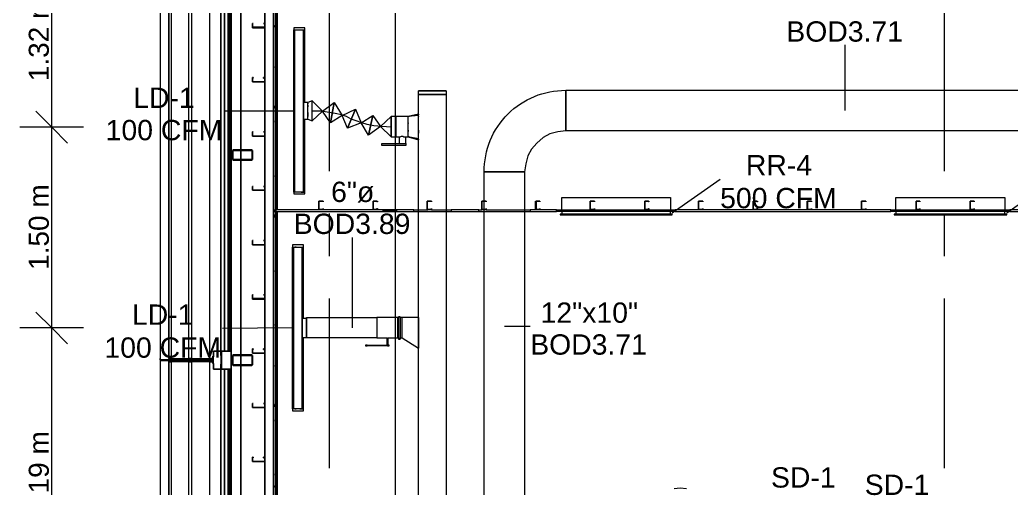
# Model space of a CAD drawing. Header units: metres. Extents: x -2 to 237, y -8 to 52.
# Drawn here: x 5.55 to 12.97, y 18.97 to 22.48 of the extents above; entities that cross this region are included whole.
import ezdxf

# ---------------------------------------------------------------- set-up
doc = ezdxf.new("R2010")
doc.units = ezdxf.units.M
doc.layers.add('HVAC - Ductos', color=5, linetype='Continuous', lineweight=0)
doc.layers.add('PDF_Text', color=7, linetype='Continuous', lineweight=0)
doc.layers.add('PDF_Geometry', color=7, linetype='Continuous', lineweight=0, true_color=0xaaaaaa)
doc.layers.add('PDF_Solid Fills', color=7, linetype='Continuous', lineweight=0, true_color=0xffffff)
doc.styles.add('PDF Helvetica', font='')
doc.styles.get('PDF Helvetica').set_extended_font_data('Helvetica')

msp = doc.modelspace()

# ---------------------------------------------------------------- hatches: boundary and pattern name
at = {"layer": 'PDF_Solid Fills', "lineweight": 0, "transparency": 33554559}
h = msp.add_hatch(color=256, dxfattribs=at)
h.paths.add_polyline_path([(7.4674, 8.7485), (7.4674, 21.0411), (7.4491, 21.0411), (7.4491, 8.7485)])
h.paths.add_polyline_path([(7.4674, 32.7197), (7.4491, 32.7197), (7.4491, 22.5622), (7.4674, 22.5622)])
h.paths.add_polyline_path([(7.4674, 22.5485), (7.4491, 22.5485), (7.4491, 21.0548), (7.4674, 21.0548)])
h.paths.add_polyline_path([(7.4674, 34.2499), (7.4674, 46.4416), (7.4491, 46.4416), (7.4491, 34.2499)])
h.paths.add_polyline_path([(7.4674, 34.2362), (7.4491, 34.2362), (7.4491, 32.738), (7.4674, 32.738)])
h = msp.add_hatch(color=256, dxfattribs=at)
h.paths.add_polyline_path([(7.1467, 21.4993), (7.2841, 21.5039), (7.1421, 21.5039), (7.1421, 21.4305)])
h.paths.add_polyline_path([(7.1512, 21.4305), (7.2828, 21.426), (7.2841, 21.426), (7.2841, 21.4305)])
h.paths.add_polyline_path([(7.2887, 21.4305), (7.2933, 21.5039), (7.2887, 21.5039)])
h = msp.add_hatch(color=256, dxfattribs=at)
h.paths.add_polyline_path([(7.2887, 19.969), (7.2933, 19.9644), (7.2933, 19.969)])
h.paths.add_polyline_path([(7.1467, 19.9598), (7.1421, 19.9598), (7.1421, 19.8957), (7.1512, 19.9003), (7.1467, 19.9003)])
h.paths.add_polyline_path([(7.1512, 19.8957), (7.2836, 19.8911), (7.2841, 19.8911), (7.2841, 19.8957)])
h.paths.add_polyline_path([(7.2841, 19.9644), (7.2841, 19.969), (7.1512, 19.969)])
h.paths.add_polyline_path([(7.1467, 19.9644), (7.1467, 19.969), (7.1421, 19.969)])
h.paths.add_polyline_path([(7.2933, 19.9598), (7.2887, 19.9598), (7.2887, 19.8957)])

# ---------------------------------------------------------------- linework, layer by layer
at = {"layer": 'HVAC - Ductos', "color": 252, "lineweight": 0, "true_color": 0x939598}
for points in [[(5.7905, 8.9639), (5.7905, 11.4426), (5.7905, 13.8021), (5.7905, 15.2041), (5.7905, 17.2109), (5.7905, 17.9806), (5.7905, 20.1706), (5.7905, 21.6733), (5.7905, 22.9975), (5.7905, 24.3169), (5.7905, 26.255), (5.7905, 28.5137), (5.7905, 30.7083), (5.7905, 32.1928), (5.7905, 33.3061), (5.7905, 35.5145), (5.7905, 37.4662), (5.7905, 37.7091), (5.7905, 39.9037), (5.7905, 41.3881), (5.7905, 43.5873), (5.7905, 46.2263)], [(5.6714, 21.7924), (5.7905, 21.6733), (5.9097, 21.5542)], [(6.0288, 21.6733), (5.7905, 21.6733), (5.5522, 21.6733)], [(5.6714, 20.2897), (5.7905, 20.1706), (5.9097, 20.0515)], [(6.0288, 20.1706), (5.7905, 20.1706), (5.5522, 20.1706)]]:
    msp.add_lwpolyline(points, dxfattribs=at)
at = {"layer": 'HVAC - Ductos', "lineweight": 0}
for points in [[(8.3608, 8.9639), (8.3608, 13.8021), (8.3608, 22.9975), (8.3608, 32.1928), (8.3608, 41.3881), (8.3608, 46.2263)], [(7.6323, 21.1877), (7.6232, 21.1877), (7.6048, 21.1877), (7.6003, 21.1877), (7.6003, 22.4018), (7.6048, 22.4018), (7.6232, 22.4018), (7.6323, 22.4018)], [(7.6048, 22.4018), (7.6048, 21.1877)], [(7.6186, 22.4018), (7.6232, 22.4018), (7.6277, 22.4018)], [(7.6552, 22.4018), (7.6598, 22.4018), (7.6644, 22.4018), (7.6828, 22.4018), (7.6782, 22.4018), (7.6782, 21.8566)], [(7.6598, 22.4018), (7.6644, 22.4018), (7.669, 22.4018)], [(7.6828, 21.8566), (7.6828, 22.4018)], [(11.7237, 21.797), (11.7237, 22.2873)], [(8.7411, 21.9436), (8.7411, 21.9162), (8.5349, 21.9162), (8.5349, 21.9436)], [(8.5349, 21.9436), (8.7411, 21.9436), (8.5349, 21.9436)], [(7.7377, 21.7192), (7.7377, 21.7238), (7.7377, 21.7421), (7.7377, 21.765), (7.7377, 21.7924), (7.7377, 21.8246), (7.7377, 21.8474), (7.7377, 21.8658), (7.7377, 21.8704), (7.7056, 21.8566), (7.6736, 21.8566)], [(7.6736, 21.852), (7.6736, 21.8474), (7.6736, 21.8383), (7.6736, 21.8246), (7.6736, 21.8108), (7.6736, 21.7924), (7.6736, 21.7788), (7.6736, 21.765), (7.6736, 21.7512), (7.6736, 21.7421), (7.6736, 21.7329), (7.7056, 21.7329), (7.7056, 21.7421)], [(7.7056, 21.7329), (7.7377, 21.7192), (7.7377, 21.7238), (7.7377, 21.7421), (7.7377, 21.765), (7.7377, 21.7924), (7.7377, 21.8246), (7.7377, 21.8474), (7.7377, 21.8658), (7.7377, 21.8704)], [(7.7056, 21.7375), (7.7056, 21.7512), (7.7056, 21.7696), (7.7056, 21.7924), (7.7056, 21.82), (7.7056, 21.8383), (7.7056, 21.852), (7.7056, 21.8566)], [(7.7056, 21.852), (7.7056, 21.8474)], [(7.7056, 21.8383), (7.7056, 21.8246)], [(7.6003, 21.7924), (7.0779, 21.7924)], [(7.6552, 21.1877), (7.6598, 21.1877), (7.6644, 21.1877), (7.6828, 21.1877), (7.6782, 21.1877), (7.6782, 21.7329)], [(7.6828, 21.1877), (7.6828, 21.7329)], [(7.7056, 21.7833), (7.7056, 21.7788), (7.7056, 21.765), (7.7056, 21.7512)], [(7.7056, 21.7329), (7.7056, 21.7329)], [(8.3288, 21.6733), (8.26, 21.6779), (8.2004, 21.6825), (8.1501, 21.6917), (8.1088, 21.7054), (8.0676, 21.7192), (8.0309, 21.7329), (7.9943, 21.7512), (7.9577, 21.765), (7.9118, 21.7742), (7.866, 21.7833), (7.8064, 21.7924), (7.7377, 21.7924)], [(8.5349, 21.5817), (8.5349, 21.5771), (8.457, 21.6), (8.457, 21.6046), (8.457, 21.6092), (8.457, 21.6184), (8.457, 21.6367), (8.457, 21.655), (8.457, 21.6733), (8.457, 21.6962), (8.457, 21.7146), (8.457, 21.7284), (8.457, 21.7421), (8.457, 21.7466), (8.457, 21.7512), (8.3654, 21.7512), (8.3654, 21.7466), (8.3654, 21.7421), (8.3654, 21.7284), (8.3654, 21.7146), (8.3654, 21.6962), (8.3654, 21.6733), (8.3654, 21.655), (8.3654, 21.6367), (8.3654, 21.6184), (8.3654, 21.6092), (8.3654, 21.6), (8.3883, 21.6), (8.3883, 21.5497), (8.3929, 21.5497), (8.3975, 21.5497), (8.4066, 21.5497), (8.4112, 21.5497), (8.4204, 21.5497), (8.4249, 21.5497), (8.4295, 21.5497), (8.4341, 21.5497)], [(8.5349, 21.7696), (8.457, 21.7512), (8.5349, 21.7696)], [(8.5349, 21.7558), (8.5349, 21.7512), (8.5349, 21.7604), (8.457, 21.7512)], [(8.5349, 21.6917), (8.5349, 21.6962), (8.5349, 21.71), (8.5349, 21.7192), (8.5349, 21.7238), (8.5349, 21.7284), (8.5349, 21.7466)], [(8.5349, 21.6321), (8.5349, 21.6413), (8.5349, 21.655), (8.5349, 21.6596), (8.5349, 21.6642), (8.5349, 21.6871)], [(8.5349, 21.6504), (8.5349, 21.6321), (8.5349, 21.6276)], [(8.3883, 21.6), (8.3929, 21.6), (8.3975, 21.6), (8.4066, 21.6046), (8.4158, 21.6046), (8.4249, 21.6), (8.4295, 21.6), (8.4341, 21.6), (8.4387, 21.6)], [(8.4387, 21.5497), (8.4387, 21.6), (8.457, 21.6), (8.457, 21.6046), (8.457, 21.6)], [(8.5349, 21.5863), (8.457, 21.6), (8.5349, 21.5771), (8.5349, 21.5817), (8.5349, 21.5863), (8.5349, 21.5909), (8.5349, 21.6)], [(8.5349, 21.6046), (8.5349, 21.6184), (8.5349, 21.623)], [(10.4317, 21.0319), (10.7891, 21.2839)], [(12.9333, 21.0319), (13.2907, 21.2839)], [(7.6277, 21.1877), (7.6232, 21.1877), (7.6186, 21.1877)], [(7.669, 21.1877), (7.6644, 21.1877), (7.6598, 21.1877)], [(10.4317, 21.0227), (10.418, 21.0227), (10.418, 21.0457), (9.607, 21.0457), (9.607, 21.1465), (10.418, 21.1465), (10.418, 21.0457), (9.607, 21.0457), (9.607, 21.0227), (9.5933, 21.0227), (9.5933, 21.0181), (10.4317, 21.0181), (10.4317, 21.0227), (9.5933, 21.0227)], [(12.9287, 21.0227), (12.9195, 21.0227), (12.9195, 21.0457), (12.104, 21.0457), (12.104, 21.1465), (12.9195, 21.1465), (12.9195, 21.0457), (12.104, 21.0457), (12.104, 21.0227), (12.0903, 21.0227), (12.0903, 21.0181), (12.9333, 21.0181), (12.9333, 21.0227), (12.0903, 21.0227)], [(9.6162, 21.0457), (9.6162, 21.0457)], [(9.6162, 21.0181), (10.4088, 21.0181)], [(10.4134, 21.0457), (10.4134, 21.0457)], [(12.1132, 21.0457), (12.1132, 21.0457)], [(12.1132, 21.0181), (12.9058, 21.0181)], [(12.9104, 21.0457), (12.9104, 21.0457)], [(8.0401, 20.1706), (8.0401, 20.8486)], [(7.6094, 19.5658), (7.614, 19.5658), (7.6186, 19.5658), (7.614, 19.5658), (7.5957, 19.5658), (7.5911, 19.5658), (7.5911, 20.7754), (7.5957, 20.7754), (7.614, 20.7754), (7.6186, 20.7754), (7.614, 20.7754), (7.6094, 20.7754)], [(7.5957, 20.7754), (7.5957, 19.5658)], [(7.6461, 20.7754), (7.6506, 20.7754), (7.6552, 20.7754), (7.6736, 20.7754), (7.669, 20.7754), (7.669, 20.2439)], [(7.6506, 20.7754), (7.6552, 20.7754), (7.6598, 20.7754)], [(7.6736, 20.2439), (7.6736, 20.7754)], [(8.3837, 20.2485), (8.3791, 20.2485), (8.2234, 20.2485), (8.2234, 20.2439), (8.2234, 20.2393), (8.2234, 20.2256), (8.2234, 20.2072), (8.2234, 20.1889), (8.2234, 20.1706), (8.2234, 20.1522), (8.2234, 20.134), (8.2234, 20.1156), (8.2234, 20.1064), (8.2234, 20.0973), (7.6965, 20.0973), (7.6644, 20.0973), (7.6644, 20.1064), (7.6644, 20.1202), (7.6644, 20.134), (7.6644, 20.1522), (7.6644, 20.1706), (7.6644, 20.1889), (7.6644, 20.2072), (7.6644, 20.2256), (7.6644, 20.2347), (7.6644, 20.2439), (7.6965, 20.2439), (7.6965, 20.2347), (7.6965, 20.2256), (7.6965, 20.2072), (7.6965, 20.1889), (7.6965, 20.1706), (7.6965, 20.1522), (7.6965, 20.134), (7.6965, 20.1202), (7.6965, 20.1064), (7.6965, 20.0973), (7.6965, 20.1064), (7.6965, 20.1156), (7.6965, 20.134), (7.6965, 20.1522), (7.6965, 20.1706), (7.6965, 20.1889), (7.6965, 20.2072), (7.6965, 20.2256), (7.6965, 20.2393), (7.6965, 20.2439), (7.6965, 20.2485), (7.6965, 20.2439)], [(7.6965, 20.2485), (8.2234, 20.2485), (8.2234, 20.2439), (8.2234, 20.2393), (8.2234, 20.2256), (8.2234, 20.2072), (8.2234, 20.1889), (8.2234, 20.1706), (8.2234, 20.1522), (8.2234, 20.134), (8.2234, 20.1156), (8.2234, 20.1064), (8.2234, 20.0973), (8.2966, 20.0973), (8.2966, 20.0423)], [(8.3012, 20.0423), (8.3058, 20.0423), (8.3058, 20.0973), (8.3791, 20.0973), (8.3791, 20.1064), (8.3791, 20.1156), (8.3791, 20.134), (8.3791, 20.1522), (8.3791, 20.1706), (8.3791, 20.1889), (8.3791, 20.2072), (8.3791, 20.2256), (8.3791, 20.2393), (8.3791, 20.2439), (8.3791, 20.2485), (8.3791, 20.2439), (8.3791, 20.2485), (8.3791, 20.2439), (8.3791, 20.2393), (8.3791, 20.2256), (8.3791, 20.2072), (8.3791, 20.1889), (8.3791, 20.1706), (8.3791, 20.1522), (8.3791, 20.134), (8.3791, 20.1156), (8.3791, 20.1064), (8.3791, 20.0973), (8.3837, 20.0973), (8.3837, 20.1064), (8.3837, 20.1156), (8.3837, 20.134), (8.3837, 20.1522), (8.3837, 20.1706), (8.3837, 20.1889), (8.3837, 20.2072), (8.3837, 20.2256), (8.3837, 20.2393), (8.3837, 20.2439), (8.3837, 20.2485), (8.3837, 20.2439), (8.3837, 20.2531), (8.3837, 20.2439), (8.3837, 20.2301), (8.3837, 20.2118), (8.3837, 20.1935), (8.3837, 20.1706), (8.3837, 20.1522), (8.3837, 20.1294), (8.3837, 20.111), (8.3837, 20.1018), (8.3837, 20.0927), (8.3837, 20.0881), (8.3975, 20.0881)], [(8.3975, 20.2531), (8.3837, 20.2531)], [(8.3975, 20.2485), (8.3975, 20.2531), (8.3975, 20.2439), (8.3975, 20.2301), (8.3975, 20.2118), (8.3975, 20.1935), (8.3975, 20.1706), (8.3975, 20.1522), (8.3975, 20.1294), (8.3975, 20.111), (8.3975, 20.1018), (8.3975, 20.0927), (8.3975, 20.0881), (8.3975, 20.0927), (8.3975, 20.0973), (8.4112, 20.0973), (8.4112, 20.1064), (8.4112, 20.1156), (8.4112, 20.134), (8.4112, 20.1522), (8.4112, 20.1706), (8.4112, 20.1889), (8.4112, 20.2072), (8.4112, 20.2256), (8.4112, 20.2393), (8.4112, 20.2439), (8.4112, 20.2485), (8.3975, 20.2485), (8.3975, 20.2439), (8.3975, 20.2393), (8.3975, 20.2301), (8.3975, 20.2256)], [(8.4112, 20.0973), (8.5349, 20.0193), (8.5349, 20.0239), (8.5349, 20.0423), (8.5349, 20.0652), (8.5349, 20.0973), (8.5349, 20.1706), (8.5349, 20.2026), (8.5349, 20.2256), (8.5349, 20.2439), (8.5349, 20.2485), (8.4112, 20.2485)], [(8.5349, 20.2485), (8.5349, 20.2439), (8.5349, 20.2256), (8.5349, 20.2026), (8.5349, 20.1706), (8.5349, 20.0973), (8.5349, 20.0652), (8.5349, 20.0423), (8.5349, 20.0239), (8.5349, 20.0193)], [(7.5911, 20.1706), (7.0688, 20.166)], [(8.3975, 20.2118), (8.3975, 20.2072), (8.3975, 20.1889), (8.3975, 20.1706), (8.3975, 20.1522), (8.3975, 20.134), (8.3975, 20.1294)], [(8.4112, 20.198), (8.4112, 20.2026)], [(9.1763, 20.1843), (9.3688, 20.1843)], [(7.6461, 19.5658), (7.6506, 19.5658), (7.6552, 19.5658), (7.6736, 19.5658), (7.669, 19.5658), (7.669, 20.0973)], [(7.6736, 19.5658), (7.6736, 20.0973)], [(8.2966, 20.0973), (8.2966, 20.0973)], [(8.2966, 20.0973), (8.2966, 20.0973)], [(8.3012, 20.0973), (8.3058, 20.0973)], [(8.3058, 20.0973), (8.3058, 20.0973)], [(8.3058, 20.0973), (8.3058, 20.0973)], [(8.3058, 20.0973), (8.3058, 20.0973)], [(8.3791, 20.0973), (8.3791, 20.0973)], [(8.3837, 20.0973), (8.3837, 20.0973)], [(8.3837, 20.0973), (8.3837, 20.0927), (8.3837, 20.0881)], [(8.3975, 20.1156), (8.3975, 20.111)], [(8.3975, 20.1064), (8.3975, 20.1018)], [(8.3975, 20.0973), (8.3975, 20.0973)], [(8.4112, 20.1385), (8.4112, 20.1431), (8.4112, 20.1476)], [(8.1363, 20.0423), (8.1363, 20.0423)], [(8.1363, 20.0423), (8.1363, 20.0377)], [(8.1363, 20.0377), (8.1363, 20.0377)], [(8.1501, 20.0423), (8.3012, 20.0423), (8.3058, 20.0423), (8.3104, 20.0423), (8.315, 20.0423), (8.3104, 20.0423), (8.3058, 20.0423)], [(8.3012, 20.0377), (8.3058, 20.0377), (8.3104, 20.0377), (8.315, 20.0377), (8.3104, 20.0377), (8.3058, 20.0377), (8.3012, 20.0377), (8.1501, 20.0377)], [(8.3058, 20.0423), (8.3058, 20.0423)], [(8.315, 20.0423), (8.315, 20.0423)], [(8.315, 20.0377), (8.315, 20.0423)], [(8.315, 20.0377), (8.315, 20.0377)], [(7.6598, 19.5658), (7.6552, 19.5658), (7.6506, 19.5658)], [(10.4454, 18.9702), (10.4912, 18.9748), (10.5371, 18.9702)]]:
    msp.add_lwpolyline(points, dxfattribs=at)
for points in [[(7.6003, 22.4156), (7.6003, 22.4018), (7.6828, 22.4018), (7.6828, 22.4156)], [(7.6094, 21.1877), (7.6094, 22.4018), (7.6736, 22.4018), (7.6736, 21.1877)], [(7.6736, 22.4018), (7.6736, 21.1877)], [(14.404, 21.6459), (9.6345, 21.6459), (9.6345, 21.9482), (14.404, 21.9482)], [(8.7411, 21.9162), (8.7411, 16.9818), (8.5349, 16.9818), (8.5349, 21.9162)], [(7.9026, 21.8566), (7.8752, 21.7054), (7.8156, 21.7924), (7.7377, 21.7192), (7.7377, 21.8704), (7.8156, 21.7924)], [(8.063, 21.8062), (8.0035, 21.6642), (7.9622, 21.7604), (7.8752, 21.7054), (7.9026, 21.8566), (7.9622, 21.7604)], [(8.1913, 21.7604), (8.1592, 21.6138), (8.1042, 21.7054), (8.0035, 21.6642), (8.063, 21.8062), (8.1042, 21.7054)], [(8.2508, 21.6779), (8.1592, 21.6138), (8.1913, 21.7604), (8.2508, 21.6779), (8.3288, 21.6), (8.3654, 21.6), (8.3654, 21.6092), (8.3654, 21.6184), (8.3654, 21.6367), (8.3654, 21.655), (8.3654, 21.6733), (8.3654, 21.6962), (8.3654, 21.7146), (8.3654, 21.7284), (8.3654, 21.7421), (8.3654, 21.7466), (8.3654, 21.7512), (8.3288, 21.7512), (8.3288, 21.6), (8.3288, 21.7512)], [(8.3288, 21.6), (8.3288, 21.6092), (8.3288, 21.6184), (8.3288, 21.6367), (8.3288, 21.655), (8.3288, 21.6733), (8.3288, 21.6962), (8.3288, 21.7146), (8.3288, 21.7284), (8.3288, 21.7421), (8.3288, 21.7466), (8.3288, 21.7512), (8.3288, 21.7466), (8.3288, 21.7421), (8.3288, 21.7284), (8.3288, 21.7146), (8.3288, 21.6962), (8.3288, 21.6733), (8.3288, 21.655), (8.3288, 21.6367), (8.3288, 21.6184), (8.3288, 21.6092)], [(8.5349, 21.765), (8.5349, 21.7696)], [(8.457, 21.7054), (8.457, 21.7008)], [(8.457, 21.6504), (8.457, 21.6459), (8.457, 21.6413), (8.457, 21.6459)], [(8.26, 21.5359), (8.26, 21.5497), (8.4387, 21.5497), (8.4387, 21.5359)], [(9.3276, 21.3389), (9.3276, 16.7115), (9.0251, 16.7115), (9.0251, 21.3389)], [(7.6003, 21.174), (7.6828, 21.174), (7.6828, 21.1877), (7.6003, 21.1877)], [(9.6162, 21.0457), (9.7353, 21.0457)], [(9.8178, 21.0457), (9.9736, 21.0457)], [(10.056, 21.0457), (10.2118, 21.0457)], [(10.2943, 21.0457), (10.4134, 21.0457)], [(12.1132, 21.0457), (12.2369, 21.0457)], [(12.3147, 21.0457), (12.4751, 21.0457)], [(12.553, 21.0457), (12.7134, 21.0457)], [(12.7913, 21.0457), (12.9104, 21.0457)], [(7.5911, 20.7937), (7.5911, 20.7754), (7.6736, 20.7754), (7.6736, 20.7937)], [(7.6003, 19.5658), (7.6003, 20.7754), (7.6644, 20.7754), (7.6644, 19.5658)], [(7.6644, 20.7754), (7.6644, 19.5658)], [(8.1501, 20.0423), (8.1455, 20.0423), (8.1409, 20.0423), (8.1363, 20.0423), (8.1409, 20.0423), (8.1455, 20.0423)], [(8.1501, 20.0377), (8.1455, 20.0377), (8.1409, 20.0377), (8.1363, 20.0377), (8.1409, 20.0377), (8.1455, 20.0377)], [(7.5911, 19.552), (7.6736, 19.552), (7.6736, 19.5658), (7.5911, 19.5658)]]:
    msp.add_lwpolyline(points, close=True, dxfattribs=at)
msp.add_lwpolyline([(9.6345, 21.9482), (9.6345, 21.6459), (9.5749, 21.6367), (9.5154, 21.623), (9.465, 21.5955), (9.4192, 21.5542), (9.378, 21.5084), (9.3504, 21.458), (9.3367, 21.3984), (9.3276, 21.3389), (9.0251, 21.3389, -0.41751)], format="xyb", close=True, dxfattribs=at)
at = {"layer": 'PDF_Geometry', "lineweight": 0}
for points in [[(11.0823, 46.5196), (10.6791, 46.5196), (10.2714, 46.5196), (9.8682, 46.5196), (9.4604, 46.5196), (9.0572, 46.5196), (8.6495, 46.5196), (8.2417, 46.5196), (7.3849, 46.5196), (7.3849, 46.4554), (7.3849, 46.4416), (7.3849, 8.7485), (7.3849, 8.7302), (7.3849, 8.6661), (8.2417, 8.6661), (8.6495, 8.6661), (9.0527, 8.6661)], [(12.3743, 8.7302), (7.4491, 8.7302), (7.4491, 8.744), (7.4491, 8.7485), (7.4491, 21.0411), (7.4491, 21.0548), (7.4491, 22.5485), (7.4491, 22.5622), (7.4491, 32.7197), (7.4491, 32.738), (7.4491, 34.2362), (7.4491, 34.2499), (7.4491, 46.4416), (7.4491, 46.4554), (12.466, 46.4554), (12.466, 46.5196), (12.301, 46.5196), (11.8978, 46.5196), (11.49, 46.5196), (11.0869, 46.5196)], [(7.4674, 8.7485), (7.4674, 46.4416), (7.4674, 8.7485)], [(7.4674, 8.7485), (7.4674, 21.0411), (8.4983, 21.0411), (8.4983, 21.0548), (7.4674, 21.0548), (7.4674, 22.5485), (14.5185, 22.5485), (14.5185, 22.5622), (7.4674, 22.5622), (7.4674, 32.7197), (9.0618, 32.7197), (9.0618, 32.738), (7.4674, 32.738), (7.4674, 34.2362), (7.7927, 34.2362)], [(6.606, 22.9975), (6.6014, 22.9975), (6.6014, 19.9277), (6.606, 19.9277), (6.6106, 19.9277), (6.6198, 19.9277), (6.6335, 19.9277), (6.6473, 19.9277), (6.6656, 19.9277), (6.6656, 19.9323), (6.6473, 19.9323), (6.6335, 19.9323), (6.6198, 19.9323), (6.6106, 19.9323), (6.606, 19.9323), (6.6014, 19.9323), (6.6014, 19.9415), (6.606, 19.9415)], [(6.6656, 22.9975), (6.6656, 22.9929), (6.6656, 22.9975), (6.6656, 22.9929), (6.6656, 22.9975), (6.6656, 19.9277), (6.9955, 19.9277), (6.9955, 19.9323), (6.9955, 19.9277), (6.9955, 19.9323), (6.9955, 19.9277)], [(6.6656, 22.9837), (6.6656, 19.9415), (6.9955, 19.9415), (6.9955, 19.9553), (6.9955, 19.9507), (6.9955, 19.9553), (6.9955, 19.9415), (6.9955, 19.9553), (6.9955, 19.9507), (6.9955, 19.9553), (6.9955, 19.9507), (6.9955, 19.9553), (6.9955, 19.9415), (6.968, 19.9415), (6.9955, 19.9415)], [(6.684, 22.9837), (6.6656, 22.9837), (6.6656, 19.9415), (6.6656, 22.9837), (6.684, 22.9837), (6.684, 19.9415), (6.6656, 19.9415), (6.6656, 22.9837), (6.6656, 19.9415), (6.684, 19.9415)], [(6.9725, 19.9415), (6.9725, 22.9837)], [(12.3743, 8.744), (7.4674, 8.744), (7.4674, 8.7485), (7.4674, 21.0411), (7.4674, 13.8983), (7.4674, 21.0411), (7.4674, 13.8983), (7.4674, 21.0411), (7.4491, 21.0411), (7.4491, 21.0548), (7.4674, 21.0548), (7.4674, 22.5485), (7.4674, 21.0548), (7.4674, 22.5485), (7.4674, 21.0548), (7.4674, 22.5485), (7.4674, 21.0548), (7.4674, 22.5485), (7.4674, 21.0548), (7.4674, 22.5485), (7.4674, 21.0548), (7.4674, 22.5485), (7.4491, 22.5485), (7.4491, 22.5622)], [(7.866, 22.6126), (7.866, 21.3435)], [(12.466, 22.6126), (12.466, 21.3435)], [(7.2933, 22.4202), (7.2933, 22.4202)], [(7.2979, 22.4477), (7.2979, 22.4477)], [(7.3757, 22.4477), (7.3757, 22.4477)], [(7.3849, 22.4202), (7.3849, 22.4202)], [(7.2933, 22.0124), (7.2933, 22.0124)], [(7.2933, 22.0124), (7.2933, 22.0124)], [(7.3849, 22.0124), (7.3849, 22.0124)], [(7.3849, 22.0124), (7.3849, 22.0124)], [(7.2979, 21.6367), (7.2979, 21.6367)], [(7.3757, 21.6367), (7.3757, 21.6367)], [(7.055, 21.5039), (7.055, 21.4259)], [(7.2062, 21.5039), (7.2841, 21.5039), (7.2887, 21.4993)], [(7.2062, 21.4305), (7.2841, 21.4305), (7.2887, 21.4305), (7.2887, 21.4351), (7.2887, 21.4947), (7.2887, 21.4993), (7.2841, 21.4993), (7.2062, 21.4993)], [(7.2933, 21.4993), (7.2933, 21.4947), (7.2933, 21.4351), (7.2933, 21.4305)], [(7.2887, 21.4259), (7.2841, 21.4259), (7.2062, 21.4259)], [(7.2979, 21.229), (7.2979, 21.229)], [(7.3757, 21.229), (7.3757, 21.229)], [(7.2933, 21.2014), (7.2933, 21.2014)], [(7.2933, 21.2014), (7.2933, 21.2014)], [(7.3849, 21.2014), (7.3849, 21.2014)], [(7.3849, 21.2014), (7.3849, 21.2014)], [(7.8202, 21.1144), (7.8202, 21.1144)], [(7.8202, 21.064), (7.8202, 21.064)], [(8.1959, 21.1189), (8.1959, 21.1189)], [(8.1959, 21.1189), (8.1959, 21.1189)], [(8.1959, 21.0594), (8.1959, 21.0594)], [(8.6311, 21.1144), (8.6311, 21.1144)], [(8.6311, 21.064), (8.6311, 21.064)], [(9.0068, 21.1189), (9.0068, 21.1189)], [(9.0068, 21.1189), (9.0068, 21.1189)], [(9.0068, 21.0594), (9.0068, 21.0594)], [(9.0389, 21.1144), (9.0389, 21.1144)], [(9.0389, 21.064), (9.0389, 21.064)], [(9.4146, 21.1189), (9.4146, 21.1189)], [(9.4146, 21.0594), (9.4146, 21.0594)], [(9.4421, 21.1144), (9.4421, 21.1144)], [(9.4421, 21.064), (9.4421, 21.064)], [(9.8178, 21.1189), (9.8178, 21.1189)], [(9.8178, 21.1189), (9.8178, 21.1189)], [(9.8178, 21.0594), (9.8178, 21.0594)], [(9.8498, 21.1144), (9.8498, 21.1144)], [(9.8498, 21.064), (9.8498, 21.064)], [(10.2255, 21.1189), (10.2255, 21.1189)], [(10.2255, 21.1189), (10.2255, 21.1189)], [(10.2255, 21.0594), (10.2255, 21.0594)], [(10.6608, 21.1144), (10.6608, 21.1144)], [(10.6608, 21.064), (10.6608, 21.064)], [(11.0364, 21.1189), (11.0364, 21.1189)], [(11.0364, 21.1189), (11.0364, 21.1189)], [(11.0364, 21.0594), (11.0364, 21.0594)], [(11.4442, 21.1189), (11.4442, 21.1189)], [(11.4442, 21.0594), (11.4442, 21.0594)], [(11.4718, 21.1144), (11.4718, 21.1144)], [(11.4718, 21.064), (11.4718, 21.064)], [(11.8474, 21.1189), (11.8474, 21.1189)], [(11.8474, 21.1189), (11.8474, 21.1189)], [(11.8474, 21.0594), (11.8474, 21.0594)], [(11.8795, 21.1144), (11.8795, 21.1144)], [(11.8795, 21.064), (11.8795, 21.064)], [(12.2552, 21.1189), (12.2552, 21.1189)], [(12.2552, 21.1189), (12.2552, 21.1189)], [(12.2552, 21.0594), (12.2552, 21.0594)], [(12.2827, 21.1144), (12.2827, 21.1144)], [(12.2827, 21.064), (12.2827, 21.064)], [(12.6904, 21.1144), (12.6904, 21.1144)], [(12.6904, 21.064), (12.6904, 21.064)], [(7.4491, 21.0411), (7.4674, 21.0411), (8.4983, 21.0411), (8.7778, 21.0411)], [(7.4674, 21.0411), (7.4674, 21.0411)], [(7.4674, 21.0411), (7.4674, 14.3015)], [(7.4674, 14.3015), (7.4674, 21.0411)], [(7.4674, 21.0411), (7.4674, 13.8983)], [(7.4674, 13.8983), (7.4674, 21.0411)], [(7.4674, 21.0411), (7.4674, 13.8983)], [(7.4674, 13.8983), (7.4674, 21.0411)], [(7.866, 21.0273), (7.866, 20.7066)], [(8.4983, 21.0411), (8.4983, 21.0548), (8.6036, 21.0548)], [(8.6311, 21.0548), (8.7778, 21.0548), (8.7778, 21.0411), (8.9839, 21.0411), (9.3688, 21.0411), (9.5658, 21.0411), (9.5658, 21.0548), (10.4546, 21.0548), (10.4546, 21.0411), (12.0674, 21.0411), (12.0674, 21.0548), (12.9561, 21.0548), (12.9561, 21.0411), (15.0637, 21.0411), (15.0637, 21.0548), (15.9526, 21.0548), (15.9526, 21.0411), (18.0647, 21.0411)], [(8.9839, 21.0411), (8.9839, 21.0548), (9.0068, 21.0548)], [(9.0389, 21.0548), (9.3688, 21.0548), (9.3688, 21.0411)], [(10.4546, 21.0411), (9.5658, 21.0411)], [(12.9561, 21.0411), (12.0674, 21.0411)], [(12.466, 21.0273), (12.466, 20.7066)], [(7.2933, 20.7937), (7.2933, 20.7937)], [(7.2933, 20.7937), (7.2933, 20.7937)], [(7.2979, 20.8258), (7.2979, 20.8258)], [(7.3757, 20.8258), (7.3757, 20.8258)], [(7.3849, 20.7937), (7.3849, 20.7937)], [(7.3849, 20.7937), (7.3849, 20.7937)], [(7.2933, 20.3905), (7.2933, 20.3905)], [(7.2979, 20.418), (7.2979, 20.418)], [(7.3757, 20.418), (7.3757, 20.418)], [(7.3849, 20.3905), (7.3849, 20.3905)], [(7.866, 20.3905), (7.866, 19.1214)], [(12.466, 20.3905), (12.466, 19.1214)], [(6.9955, 19.9598), (6.9955, 19.9598)], [(6.9955, 19.9598), (6.9955, 19.9598)], [(7.0001, 19.9598), (6.9955, 19.9598)], [(7.0001, 19.9598), (6.9955, 19.9598)], [(6.9955, 19.9598), (6.9955, 19.9598)], [(6.9955, 19.9598), (6.9955, 19.9598)], [(7.0001, 19.9598), (6.9955, 19.9598)], [(7.0001, 19.9598), (6.9955, 19.9598)], [(6.9955, 19.9598), (6.9955, 19.9598)], [(6.9955, 19.9598), (6.9955, 19.9598)], [(7.0001, 19.9598), (6.9955, 19.9598)], [(7.0001, 19.9598), (6.9955, 19.9598)], [(6.9955, 19.9598), (6.9955, 19.9598)], [(6.9955, 19.9598), (6.9955, 19.9598)], [(7.0001, 19.9598), (6.9955, 19.9598)], [(7.0001, 19.9598), (6.9955, 19.9598)], [(6.9955, 19.9598), (6.9955, 19.9598)], [(6.9955, 19.9598), (6.9955, 19.9598)], [(7.0001, 19.9598), (7.0001, 19.9644)], [(7.0001, 19.9598), (7.0001, 19.9644)], [(7.0001, 19.9598), (7.0001, 19.9644)], [(7.0001, 19.9598), (7.0001, 19.9644)], [(7.055, 19.9965), (7.055, 19.9965)], [(7.055, 19.9965), (7.055, 19.9965)], [(7.055, 19.9965), (7.055, 19.9965)], [(7.055, 19.9965), (7.055, 19.9965)], [(7.055, 19.9965), (7.055, 19.9965)], [(7.055, 19.9965), (7.055, 19.9965)], [(7.055, 19.9965), (7.055, 19.9965)], [(7.055, 19.9965), (7.055, 19.9965)], [(7.055, 19.9965), (7.055, 19.9965)], [(7.055, 19.9965), (7.055, 19.9965)], [(7.055, 19.9598), (7.0596, 19.9598)], [(7.055, 19.9598), (7.0596, 19.9598)], [(7.0596, 19.9598), (7.055, 19.9598)], [(7.0596, 19.9598), (7.055, 19.9598)], [(7.0596, 19.9965), (7.0596, 19.9965)], [(7.0596, 19.9965), (7.0596, 19.9965)], [(7.0596, 19.9965), (7.0596, 19.9965)], [(7.0596, 19.9965), (7.0596, 19.9965)], [(7.2062, 19.969), (7.2841, 19.969), (7.2887, 19.969)], [(7.2062, 19.8957), (7.2841, 19.8957), (7.2887, 19.9003), (7.2887, 19.9598), (7.2887, 19.9644), (7.2841, 19.9644), (7.2062, 19.9644)], [(7.2933, 19.9827), (7.2933, 19.9827)], [(7.2933, 19.9827), (7.2933, 19.9827)], [(7.2933, 19.9644), (7.2933, 19.9598), (7.2933, 19.9003), (7.2933, 19.8957)], [(7.3849, 19.9827), (7.3849, 19.9827)], [(7.3849, 19.9827), (7.3849, 19.9827)], [(6.606, 19.9323), (6.6014, 19.9323), (6.6014, 16.8626), (6.606, 16.8626), (6.6106, 16.8626), (6.6198, 16.8626), (6.6335, 16.8626), (6.6473, 16.8626), (6.6656, 16.8626), (6.6656, 19.9323), (6.6656, 19.9277), (6.6656, 19.9323), (6.6656, 19.9277), (6.6656, 19.9323)], [(6.606, 19.9277), (6.6014, 19.9277), (6.6014, 19.9186), (6.606, 19.9186)], [(6.9955, 19.9323), (6.6656, 19.9323), (6.6656, 19.9277)], [(6.6656, 19.9277), (6.6656, 19.9323), (6.6656, 19.9277)], [(6.6656, 19.9277), (6.6656, 19.9323), (6.6656, 19.9277)], [(6.9955, 19.9186), (6.968, 19.9186), (6.9955, 19.9186), (6.9955, 19.9049), (7.0001, 19.9049), (6.9955, 19.9049), (6.9955, 19.9186), (6.6656, 19.9186), (6.6656, 16.8764)], [(6.684, 19.9186), (6.6656, 19.9186), (6.6656, 16.8764), (6.6656, 19.9186), (6.684, 19.9186), (6.684, 16.8764), (6.6656, 16.8764), (6.6656, 19.9186), (6.6656, 16.8764), (6.684, 16.8764)], [(6.6976, 19.9323), (6.7252, 19.9323)], [(6.8168, 19.9415), (6.8351, 19.9415)], [(6.8351, 19.9186), (6.8168, 19.9186)], [(6.9359, 19.9323), (6.9405, 19.9323)], [(6.9725, 16.8764), (6.9725, 19.9186)], [(6.9955, 19.9186), (6.9955, 19.9186)], [(6.9955, 19.9186), (6.9955, 19.9186)], [(6.9955, 19.9186), (6.9955, 19.9186)], [(6.9955, 19.9186), (6.9955, 19.9186)], [(6.9955, 19.9186), (6.9955, 19.9186)], [(6.9955, 19.9186), (6.9955, 19.9186)], [(6.9955, 19.9049), (7.0001, 19.9049)], [(6.9955, 19.9049), (7.0001, 19.9049)], [(7.0001, 19.9049), (7.0001, 19.8636)], [(7.0001, 19.9049), (7.0001, 19.8636)], [(7.055, 19.9049), (7.0596, 19.9049)], [(7.055, 19.9049), (7.0596, 19.9049)], [(7.055, 19.9049), (7.0596, 19.9049)], [(7.055, 19.9049), (7.0596, 19.9049)], [(7.055, 19.9003), (7.055, 19.8636)], [(7.055, 19.9003), (7.055, 19.8636)], [(7.2887, 19.8957), (7.2841, 19.8911), (7.2062, 19.8911)], [(7.0505, 19.8636), (7.0001, 19.8636)], [(7.0505, 19.8636), (7.0001, 19.8636)], [(7.055, 19.8636), (7.055, 19.8636)], [(7.055, 19.8636), (7.055, 19.8636)], [(7.055, 19.8636), (7.055, 19.8636)], [(7.055, 19.8636), (7.055, 19.8636)], [(7.055, 19.8636), (7.055, 19.8636)], [(7.055, 19.8636), (7.055, 19.8636)], [(7.055, 19.8636), (7.055, 19.8636)], [(7.055, 19.8636), (7.055, 19.8636)], [(7.055, 19.8636), (7.055, 19.8636)], [(7.055, 19.8636), (7.055, 19.8636)], [(7.0596, 19.8636), (7.0596, 19.8636)], [(7.0596, 19.8636), (7.0596, 19.8636)], [(7.0596, 19.8636), (7.0596, 19.8636)], [(7.0596, 19.8636), (7.0596, 19.8636)], [(7.2979, 19.607), (7.2979, 19.607)], [(7.3757, 19.607), (7.3757, 19.607)], [(7.2933, 19.1718), (7.2933, 19.1718)], [(7.2933, 19.1718), (7.2933, 19.1718)], [(7.3849, 19.1718), (7.3849, 19.1718)], [(7.3849, 19.1718), (7.3849, 19.1718)]]:
    msp.add_lwpolyline(points, dxfattribs=at)
for points in [[(7.3849, 46.4554), (7.3849, 8.7302), (7.4491, 8.7302), (7.4491, 46.4554)], [(7.4674, 8.744), (7.4674, 46.4416), (7.4491, 46.4416), (7.4491, 8.744)], [(6.8351, 19.9415), (6.8168, 19.9415), (6.8168, 22.9837), (6.8351, 22.9837)], [(7.055, 22.9287), (7.055, 21.4626)], [(7.0825, 22.9287), (7.0825, 21.4626)], [(7.11, 22.9287), (7.11, 21.4626)], [(7.1238, 22.9287), (7.1238, 21.4626)], [(7.133, 22.9287), (7.133, 21.4626)], [(7.2062, 21.5039), (7.2062, 22.9196)], [(7.3849, 14.3015), (7.3849, 22.8966)], [(7.4765, 22.5485), (7.4765, 21.0548)], [(7.4765, 22.5485), (7.4765, 21.0548)], [(7.2933, 22.4477), (7.2933, 22.4202), (7.2933, 22.4156), (7.3849, 22.4156), (7.3849, 22.4202), (7.3849, 22.4477), (7.3757, 22.4477), (7.3849, 22.4477), (7.3849, 22.4202), (7.2933, 22.4202), (7.2933, 22.4477), (7.2979, 22.4477)], [(7.2933, 22.4202), (7.3849, 22.4202), (7.3849, 22.4477), (7.3757, 22.4477), (7.3849, 22.4477), (7.3849, 22.4202), (7.3849, 22.4156), (7.2933, 22.4156), (7.2933, 22.4202), (7.2933, 22.4477)], [(7.2979, 22.4477), (7.2933, 22.4477)], [(7.2933, 22.0445), (7.2933, 22.0124), (7.3849, 22.0124), (7.3849, 22.0445), (7.3757, 22.0445), (7.3757, 22.0399), (7.3849, 22.0399), (7.3849, 22.0124), (7.2933, 22.0124), (7.2933, 22.0399), (7.2979, 22.0399), (7.2979, 22.0445)], [(7.2979, 22.0445), (7.2979, 22.0399), (7.2933, 22.0399), (7.2933, 22.0124), (7.3849, 22.0124), (7.3849, 22.0399), (7.3757, 22.0399), (7.3757, 22.0445), (7.3849, 22.0445), (7.3849, 22.0124), (7.2933, 22.0124), (7.2933, 22.0445)], [(7.2933, 21.6367), (7.2933, 21.6092), (7.2933, 21.6046), (7.3849, 21.6046), (7.3849, 21.6092), (7.3849, 21.6367), (7.3757, 21.6367), (7.3849, 21.6367), (7.3849, 21.6092), (7.3849, 21.6046), (7.2933, 21.6046), (7.2933, 21.6092), (7.2933, 21.6367), (7.2979, 21.6367)], [(7.2933, 21.6092), (7.2933, 21.6046), (7.3849, 21.6046), (7.3849, 21.6092), (7.3849, 21.6367), (7.3757, 21.6367), (7.3849, 21.6367), (7.3849, 21.6092), (7.3849, 21.6046), (7.2933, 21.6046), (7.2933, 21.6092), (7.2933, 21.6367)], [(7.2979, 21.6367), (7.2933, 21.6367)], [(7.2841, 21.4259), (7.2933, 21.4305), (7.2933, 21.4351), (7.2933, 21.4947), (7.2933, 21.4993), (7.2841, 21.5039), (7.1512, 21.5039), (7.1421, 21.4993), (7.1421, 21.4947), (7.1421, 21.4351), (7.1421, 21.4305), (7.1512, 21.4259)], [(7.055, 21.4626), (7.055, 19.9965)], [(7.0825, 21.4626), (7.0825, 19.9965)], [(7.11, 21.4626), (7.11, 19.9965)], [(7.1238, 21.4626), (7.1238, 19.9965)], [(7.133, 21.4626), (7.133, 19.9965)], [(7.2887, 21.4947), (7.2887, 21.4351), (7.2887, 21.4305), (7.2841, 21.4305), (7.1512, 21.4305), (7.1467, 21.4305), (7.1467, 21.4351), (7.1467, 21.4947), (7.1512, 21.4993), (7.2841, 21.4993)], [(7.2062, 21.4626), (7.2062, 21.4993)], [(7.2062, 21.4305), (7.2062, 21.4626)], [(7.2062, 19.969), (7.2062, 21.4259)], [(7.2933, 21.229), (7.2933, 21.2014), (7.3849, 21.2014), (7.3849, 21.229), (7.3757, 21.229), (7.3849, 21.229), (7.3849, 21.2014), (7.2933, 21.2014), (7.2933, 21.229), (7.2979, 21.229)], [(7.2933, 21.2014), (7.3849, 21.2014), (7.3849, 21.229), (7.3757, 21.229), (7.3849, 21.229), (7.3849, 21.2014), (7.2933, 21.2014), (7.2933, 21.229)], [(7.2979, 21.229), (7.2933, 21.229)], [(7.7927, 21.0548), (7.7881, 21.0594), (7.7881, 21.1189), (7.7927, 21.1189), (7.8202, 21.1189), (7.8202, 21.1144), (7.8202, 21.1189), (7.7927, 21.1189), (7.7881, 21.1189), (7.7881, 21.0594), (7.7927, 21.0594), (7.8202, 21.0594), (7.8202, 21.064), (7.8202, 21.0548)], [(8.1959, 21.0548), (8.1959, 21.0594), (8.1959, 21.1189), (8.228, 21.1189), (8.228, 21.1144), (8.2234, 21.1144), (8.2234, 21.1189), (8.1959, 21.1189), (8.1959, 21.0594), (8.2234, 21.0594), (8.2234, 21.064), (8.228, 21.064), (8.228, 21.0548)], [(8.6036, 21.0548), (8.5991, 21.0594), (8.5991, 21.1189), (8.6036, 21.1189), (8.6311, 21.1189), (8.6311, 21.1144), (8.6311, 21.1189), (8.6036, 21.1189), (8.5991, 21.1189), (8.5991, 21.0594), (8.6036, 21.0594), (8.6311, 21.0594), (8.6311, 21.064), (8.6311, 21.0548)], [(9.0068, 21.0548), (9.0068, 21.0594), (9.0068, 21.1189), (9.0389, 21.1189), (9.0389, 21.1144), (9.0389, 21.1189), (9.0068, 21.1189), (9.0068, 21.0594), (9.0389, 21.0594), (9.0389, 21.064), (9.0389, 21.0548)], [(9.4146, 21.0548), (9.4146, 21.0594), (9.41, 21.0594), (9.41, 21.1189), (9.4146, 21.1189), (9.4421, 21.1189), (9.4421, 21.1144), (9.4421, 21.1189), (9.4146, 21.1189), (9.4146, 21.0594), (9.4421, 21.0594), (9.4421, 21.064), (9.4421, 21.0548)], [(9.8178, 21.0548), (9.8178, 21.0594), (9.8178, 21.1189), (9.8498, 21.1189), (9.8498, 21.1144), (9.8498, 21.1189), (9.8178, 21.1189), (9.8178, 21.0594), (9.8498, 21.0594), (9.8498, 21.064), (9.8498, 21.0548)], [(10.2255, 21.0548), (10.2255, 21.0594), (10.2255, 21.1189), (10.2576, 21.1189), (10.2576, 21.1144), (10.253, 21.1144), (10.253, 21.1189), (10.2255, 21.1189), (10.2255, 21.0594), (10.253, 21.0594), (10.253, 21.064), (10.2576, 21.064), (10.2576, 21.0548)], [(10.6333, 21.0548), (10.6287, 21.0594), (10.6287, 21.1189), (10.6333, 21.1189), (10.6608, 21.1189), (10.6608, 21.1144), (10.6608, 21.1189), (10.6333, 21.1189), (10.6287, 21.1189), (10.6287, 21.0594), (10.6333, 21.0594), (10.6608, 21.0594), (10.6608, 21.064), (10.6608, 21.0548)], [(11.0364, 21.0548), (11.0364, 21.0594), (11.0364, 21.1189), (11.0686, 21.1189), (11.0686, 21.1144), (11.064, 21.1144), (11.064, 21.1189), (11.0364, 21.1189), (11.0364, 21.0594), (11.064, 21.0594), (11.064, 21.064), (11.0686, 21.064), (11.0686, 21.0548)], [(11.4442, 21.0548), (11.4397, 21.0594), (11.4397, 21.1189), (11.4442, 21.1189), (11.4718, 21.1189), (11.4718, 21.1144), (11.4718, 21.1189), (11.4442, 21.1189), (11.4442, 21.0594), (11.4718, 21.0594), (11.4718, 21.064), (11.4718, 21.0548)], [(11.8474, 21.0548), (11.8474, 21.0594), (11.8474, 21.1189), (11.8795, 21.1189), (11.8795, 21.1144), (11.8795, 21.1189), (11.8474, 21.1189), (11.8474, 21.0594), (11.8795, 21.0594), (11.8795, 21.064), (11.8795, 21.0548)], [(12.2552, 21.0548), (12.2552, 21.0594), (12.2552, 21.1189), (12.2827, 21.1189), (12.2827, 21.1144), (12.2827, 21.1189), (12.2552, 21.1189), (12.2552, 21.0594), (12.2827, 21.0594), (12.2827, 21.064), (12.2827, 21.0548)], [(12.663, 21.0548), (12.6584, 21.0594), (12.6584, 21.1189), (12.663, 21.1189), (12.6904, 21.1189), (12.6904, 21.1144), (12.6904, 21.1189), (12.663, 21.1189), (12.6584, 21.1189), (12.6584, 21.0594), (12.663, 21.0594), (12.6904, 21.0594), (12.6904, 21.064), (12.6904, 21.0548)], [(7.4765, 21.0411), (7.4765, 13.8983)], [(7.4765, 21.0411), (7.4765, 13.8983)], [(8.2646, 21.0548), (8.2738, 21.0548), (8.2784, 21.0548), (8.2921, 21.0548), (8.3058, 21.0548), (8.3196, 21.0548), (8.3333, 21.0548), (8.3471, 21.0548), (8.3608, 21.0548), (8.37, 21.0548), (8.3746, 21.0548), (8.37, 21.0548), (8.3608, 21.0548), (8.3471, 21.0548), (8.3333, 21.0548), (8.3196, 21.0548), (8.3058, 21.0548), (8.2921, 21.0548), (8.2784, 21.0548), (8.2738, 21.0548)], [(8.2646, 21.0411), (8.2738, 21.0411), (8.2784, 21.0411), (8.2921, 21.0411), (8.3058, 21.0411), (8.3196, 21.0411), (8.3333, 21.0411), (8.3471, 21.0411), (8.3608, 21.0411), (8.37, 21.0411), (8.3746, 21.0411), (8.37, 21.0411), (8.3608, 21.0411), (8.3471, 21.0411), (8.3333, 21.0411), (8.3196, 21.0411), (8.3058, 21.0411), (8.2921, 21.0411), (8.2784, 21.0411), (8.2738, 21.0411)], [(8.9839, 21.0548), (8.7778, 21.0548), (8.7778, 21.0411), (8.9839, 21.0411)], [(9.5658, 21.0548), (9.3688, 21.0548), (9.3688, 21.0411), (9.5658, 21.0411)], [(12.0674, 21.0548), (10.4546, 21.0548), (10.4546, 21.0411), (12.0674, 21.0411)], [(15.0637, 21.0548), (12.9561, 21.0548), (12.9561, 21.0411), (15.0637, 21.0411)], [(7.2933, 20.8258), (7.2933, 20.7937), (7.3849, 20.7937), (7.3849, 20.8258), (7.3757, 20.8258), (7.3849, 20.8258), (7.3849, 20.7937), (7.2933, 20.7937), (7.2933, 20.8258), (7.2979, 20.8258)], [(7.2933, 20.7937), (7.3849, 20.7937), (7.3849, 20.8258), (7.3757, 20.8258), (7.3849, 20.8258), (7.3849, 20.7937), (7.2933, 20.7937), (7.2933, 20.8258)], [(7.2979, 20.8258), (7.2933, 20.8258)], [(7.2933, 20.418), (7.2933, 20.3905), (7.2933, 20.3859), (7.3849, 20.3859), (7.3849, 20.3905), (7.3849, 20.418), (7.3757, 20.418), (7.3849, 20.418), (7.3849, 20.3905), (7.2933, 20.3905), (7.2933, 20.418), (7.2979, 20.418)], [(7.2933, 20.3905), (7.3849, 20.3905), (7.3849, 20.418), (7.3757, 20.418), (7.3849, 20.418), (7.3849, 20.3905), (7.3849, 20.3859), (7.2933, 20.3859), (7.2933, 20.3905), (7.2933, 20.418)], [(7.2979, 20.418), (7.2933, 20.418)], [(7.0001, 19.9644), (7.0001, 19.9598), (6.9955, 19.9598), (7.0001, 19.9598)], [(6.9955, 19.914), (6.9955, 19.9049), (6.9955, 19.9553), (6.9955, 19.9598), (6.9955, 19.9553), (6.9955, 19.9049)], [(6.9955, 19.9598), (7.0001, 19.9598)], [(7.055, 19.8636), (7.0596, 19.8636), (7.133, 19.8636), (7.133, 19.9965), (7.0596, 19.9965), (7.055, 19.9965), (7.055, 19.8636), (7.0505, 19.8636), (7.0001, 19.8636), (7.0001, 19.9965), (7.0505, 19.9965), (7.055, 19.9965)], [(7.055, 19.8636), (7.0505, 19.8636), (7.0001, 19.8636), (7.0001, 19.9965), (7.0001, 19.9553), (7.0001, 19.9965), (7.0505, 19.9965), (7.0001, 19.9965), (7.0505, 19.9965), (7.0001, 19.9965), (7.0001, 19.9553), (7.0001, 19.9965), (7.0505, 19.9965), (7.055, 19.9965), (7.0596, 19.9965), (7.133, 19.9965), (7.133, 19.8636), (7.0596, 19.8636)], [(7.055, 19.9644), (7.055, 19.9965)], [(7.055, 19.9644), (7.055, 19.9965)], [(7.0596, 19.9598), (7.055, 19.9598)], [(7.055, 19.9598), (7.0596, 19.9598)], [(7.0596, 19.9965), (7.0596, 19.8636)], [(7.0596, 19.8636), (7.133, 19.8636), (7.133, 19.9965), (7.133, 19.8636), (7.0596, 19.8636), (7.0596, 19.9003)], [(7.133, 19.9965), (7.0596, 19.9965), (7.0596, 19.9644), (7.0596, 19.9965)], [(7.133, 19.9003), (7.133, 19.8957), (7.133, 19.9003), (7.133, 19.9049), (7.133, 19.9598), (7.133, 19.9644), (7.133, 19.9598), (7.133, 19.9049), (7.133, 19.9003), (7.133, 19.8957)], [(7.133, 19.9003), (7.133, 19.9049), (7.133, 19.9598), (7.133, 19.9644), (7.133, 19.9598), (7.133, 19.9049)], [(7.2841, 19.8911), (7.2933, 19.8957), (7.2933, 19.9003), (7.2933, 19.9598), (7.2933, 19.9644), (7.2841, 19.969), (7.1512, 19.969), (7.1421, 19.9644), (7.1421, 19.9598), (7.1421, 19.9003), (7.1421, 19.8957), (7.1512, 19.8911)], [(7.2887, 19.9598), (7.2887, 19.9003), (7.2841, 19.8957), (7.1512, 19.8957), (7.1467, 19.9003), (7.1467, 19.9598), (7.1467, 19.9644), (7.1512, 19.9644), (7.2841, 19.9644), (7.2887, 19.9644)], [(7.2062, 19.8957), (7.2062, 19.9323), (7.2062, 19.9644), (7.2062, 19.9323)], [(7.2933, 20.0148), (7.2933, 19.9827), (7.3849, 19.9827), (7.3849, 20.0148), (7.3757, 20.0148), (7.3757, 20.0102), (7.3849, 20.0102), (7.3849, 19.9827), (7.2933, 19.9827), (7.2933, 20.0102), (7.2979, 20.0102), (7.2979, 20.0148)], [(7.2979, 20.0148), (7.2979, 20.0102), (7.2933, 20.0102), (7.2933, 19.9827), (7.3849, 19.9827), (7.3849, 20.0102), (7.3757, 20.0102), (7.3757, 20.0148), (7.3849, 20.0148), (7.3849, 19.9827), (7.2933, 19.9827), (7.2933, 20.0148)], [(6.684, 19.9277), (6.684, 19.9323)], [(6.8168, 19.9323), (6.8168, 19.9277)], [(6.8351, 16.8764), (6.8168, 16.8764), (6.8168, 19.9186), (6.8351, 19.9186)], [(6.8351, 19.9277), (6.8351, 19.9323)], [(6.9725, 19.9323), (6.9725, 19.9277)], [(6.9955, 19.914), (6.9955, 19.9049), (6.9955, 19.914), (6.9955, 19.9049), (6.9955, 19.9186), (6.9955, 19.9049), (7.0001, 19.9049), (7.0001, 19.9003), (7.0001, 19.9049), (7.0001, 19.8636), (7.0505, 19.8636), (7.0001, 19.8636), (7.0001, 19.9049), (7.0001, 19.9003), (7.0001, 19.9049), (6.9955, 19.9049)], [(7.0001, 19.8957), (7.0001, 19.9003), (7.0001, 19.8957), (7.0001, 19.9003), (7.0001, 19.9049), (6.9955, 19.9049), (7.0001, 19.9049), (7.0001, 19.9003)], [(7.0001, 19.9049), (6.9955, 19.9049)], [(7.0001, 19.9049), (6.9955, 19.9049)], [(7.0596, 19.9049), (7.055, 19.9049)], [(7.0596, 19.9049), (7.055, 19.9049)], [(7.055, 19.8636), (7.055, 19.9003)], [(7.2062, 18.4754), (7.2062, 19.8911)], [(7.055, 18.3975), (7.055, 19.8636), (7.055, 18.3975), (7.055, 16.9314)], [(7.0825, 19.8636), (7.0825, 18.3975)], [(7.11, 19.8636), (7.11, 18.3975)], [(7.1238, 19.8636), (7.1238, 18.3975)], [(7.133, 19.8636), (7.133, 18.3975)], [(7.2933, 19.607), (7.2933, 19.5796), (7.2933, 19.575), (7.3849, 19.575), (7.3849, 19.5796), (7.3849, 19.607), (7.3757, 19.607), (7.3849, 19.607), (7.3849, 19.5796), (7.3849, 19.575), (7.2933, 19.575), (7.2933, 19.5796), (7.2933, 19.607), (7.2979, 19.607)], [(7.2933, 19.5796), (7.2933, 19.575), (7.3849, 19.575), (7.3849, 19.5796), (7.3849, 19.607), (7.3757, 19.607), (7.3849, 19.607), (7.3849, 19.5796), (7.3849, 19.575), (7.2933, 19.575), (7.2933, 19.5796), (7.2933, 19.607)], [(7.2979, 19.607), (7.2933, 19.607)], [(7.2933, 19.2038), (7.2933, 19.1718), (7.3849, 19.1718), (7.3849, 19.2038), (7.3757, 19.2038), (7.3757, 19.1992), (7.3849, 19.1992), (7.3849, 19.1718), (7.2933, 19.1718), (7.2933, 19.1992), (7.2979, 19.1992), (7.2979, 19.2038)], [(7.2979, 19.2038), (7.2979, 19.1992), (7.2933, 19.1992), (7.2933, 19.1718), (7.3849, 19.1718), (7.3849, 19.1992), (7.3757, 19.1992), (7.3757, 19.2038), (7.3849, 19.2038), (7.3849, 19.1718), (7.2933, 19.1718), (7.2933, 19.2038)]]:
    msp.add_lwpolyline(points, close=True, dxfattribs=at)
at = {"layer": 'PDF_Geometry', "color": 7, "lineweight": 0, "true_color": 0xffffff}
for points in [[(7.4491, 22.4202), (7.4582, 22.4339)], [(7.4674, 22.4247), (7.4582, 22.4247)], [(7.4674, 22.1223), (7.4582, 22.1223)], [(7.4537, 21.8154), (7.4674, 21.8383)], [(7.4674, 21.7146), (7.4582, 21.7146)], [(7.4674, 21.3068), (7.4582, 21.3068)], [(7.4491, 20.9953), (7.4674, 21.0227)], [(7.4582, 21.009), (7.4674, 20.9953)], [(7.4674, 21.0045), (7.4582, 21.0045)], [(7.4674, 20.5967), (7.4582, 20.5967)], [(7.4674, 20.1935), (7.4582, 20.1935)], [(7.4674, 19.8865), (7.4582, 19.8865)], [(7.4537, 19.5842), (7.4674, 19.6024)], [(7.4674, 19.4787), (7.4582, 19.4787)], [(7.4674, 19.0756), (7.4582, 19.0756)], [(7.4491, 18.9931), (7.4582, 18.9794)]]:
    msp.add_lwpolyline(points, close=True, dxfattribs=at)
at = {"layer": 'PDF_Geometry', "color": 254, "lineweight": 0, "true_color": 0xd2d2d2}
for points in [[(7.3299, 21.2014), (7.3299, 21.2014)], [(8.1959, 21.0594), (8.1959, 21.0594)], [(8.5991, 21.0823), (8.5991, 21.0869)], [(8.6311, 21.1144), (8.6311, 21.1144)], [(10.6287, 21.1006), (10.6287, 21.1052)], [(10.6471, 21.1189), (10.6471, 21.1189)], [(7.3024, 20.7937), (7.307, 20.7937)], [(7.3116, 19.1718), (7.3116, 19.1718)]]:
    msp.add_lwpolyline(points, dxfattribs=at)

# ---------------------------------------------------------------- texts
at = {"layer": 'PDF_Text', "color": 252, "lineweight": 0, "true_color": 0x939598, "char_height": 0.15002, "attachment_point": 4, "rotation": 90, "style": 'PDF Helvetica'}
for s, insert in [('1.32 m', (5.695, 22.0159)), ('1.50 m', (5.695, 20.6047)), ('2.19 m', (5.695, 18.7582))]:
    msp.add_mtext(s, dxfattribs=dict(at, insert=insert))
at = {"layer": 'PDF_Text', "lineweight": 0, "char_height": 0.1519, "attachment_point": 4, "style": 'PDF Helvetica'}
for s, insert in [('BOD3.71', (11.2844, 22.3873)), ('LD-1', (6.4003, 21.8925)), ('100 CFM', (6.1941, 21.6497)), ('RR-4', (10.982, 21.3885)), ('6"ø', (7.8802, 21.1869)), ('500 CFM', (10.7896, 21.1411)), ('BOD3.89', (7.6007, 20.9487)), ('LD-1', (6.3911, 20.2706)), ('12"x10"', (9.4471, 20.2843)), ('100 CFM', (6.1849, 20.0231)), ('BOD3.71', (9.3692, 20.0461)), ('SD-1', (11.1699, 19.0518)), ('SD-1', (11.8709, 18.9968))]:
    msp.add_mtext(s, dxfattribs=dict(at, insert=insert))

doc.saveas('drawing.dxf')
